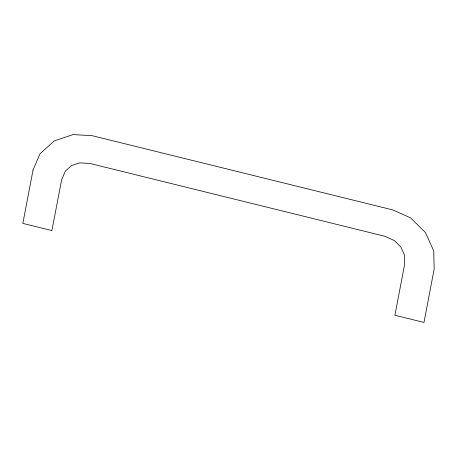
<?xml version="1.0" encoding="UTF-8"?>
<svg xmlns="http://www.w3.org/2000/svg" width="457" height="457" viewBox="0 0 457 457"><rect width="100%" height="100%" fill="white"/><g stroke="black" fill="none" stroke-linecap="round" stroke-linejoin="round"><path stroke-width="0.69" d="M33.018 170.118L22.85 223.393L51.915 230.568L61.575 179.961L65.34 171.141L71.486 165.583L79.609 162.858L89.96 163.475L384.748 236.252L394.397 240.576L400.8 246.883L404.359 254.84L404.576 264.637L394.917 315.25L423.982 322.425L434.15 269.15L433.756 251.047L425.478 232.55L410.603 217.892L392.774 209.906L92.263 135.712L73.131 134.575L54.252 140.905L39.976 153.826L33.018 170.118"/></g></svg>
